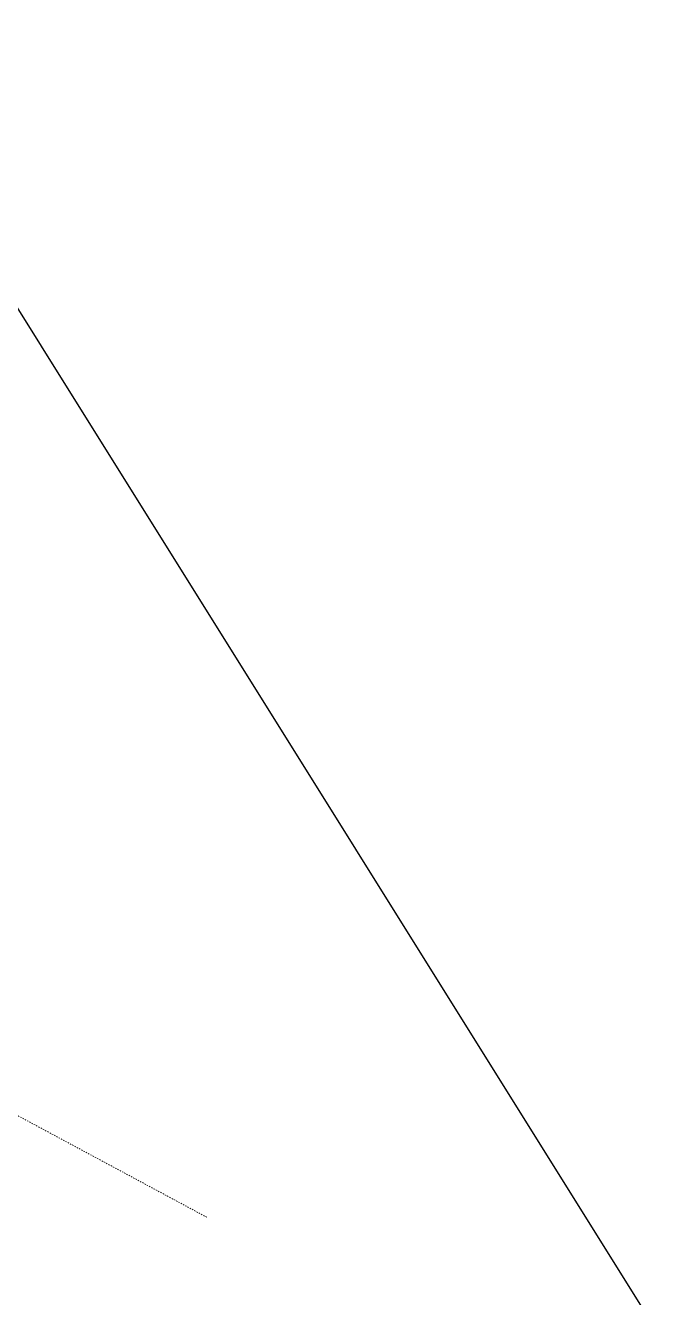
# Model space of a CAD drawing. Header units: metres. Extents: x 507649 to 508899, y 6966965 to 6967377.
# Drawn here: x 507985.2 to 508035.6, y 6967103.2 to 6967202.4 of the extents above; entities that cross this region are included whole.
import ezdxf

# ---------------------------------------------------------------- set-up
doc = ezdxf.new("R2010")
doc.units = ezdxf.units.M
doc.linetypes.add('AEC_Double Dash', pattern=[0.039, 0.015, -0.004, 0.006, -0.004, 0.006, -0.004])
doc.layers.add('C-PROP-LINE', color=252, linetype='AEC_Double Dash', lineweight=5)
doc.layers.add('C_TEXT_2.5', color=7, linetype='Continuous')
doc.layers.add('VPORTS_FRAMES', color=11, linetype='Continuous', plot=False)

# ---------------------------------------------------------------- blocks, each defined once
blk = doc.blocks.new('XD_HATCH')
at = {"layer": 'VPORTS_FRAMES'}
blk.add_lwpolyline([(507821.282, 6966964.794), (507649.023, 6967240.319), (507863.311, 6967374.293), (508035.571, 6967098.768)], close=True, dxfattribs=at)
blk = doc.blocks.new('25027_BNP_Skygate Play-Sheet - 000101 - SITE PLAN')
at = {"layer": 'C-PROP-LINE'}
blk.add_line((-2477877.15, 3893160.47), (-2458602.98, 3904181.88), dxfattribs=at)
blk = doc.blocks.new('XE_ARCH')
at = {"xscale": 0.001, "yscale": 0.001, "zscale": 0.001, "rotation": 121.996}
blk.add_blockref('25027_BNP_Skygate Play-Sheet - 000101 - SITE PLAN', (509988.126, 6971273.77), dxfattribs=at)

msp = doc.modelspace()

# ---------------------------------------------------------------- block references
at = {"layer": 'C_TEXT_2.5'}
msp.add_blockref('XD_HATCH', (0, 0), dxfattribs=at)

# ---------------------------------------------------------------- next in the draw order: block references
msp.add_blockref('XE_ARCH', (0, 0), dxfattribs=at)

doc.saveas('drawing.dxf')
